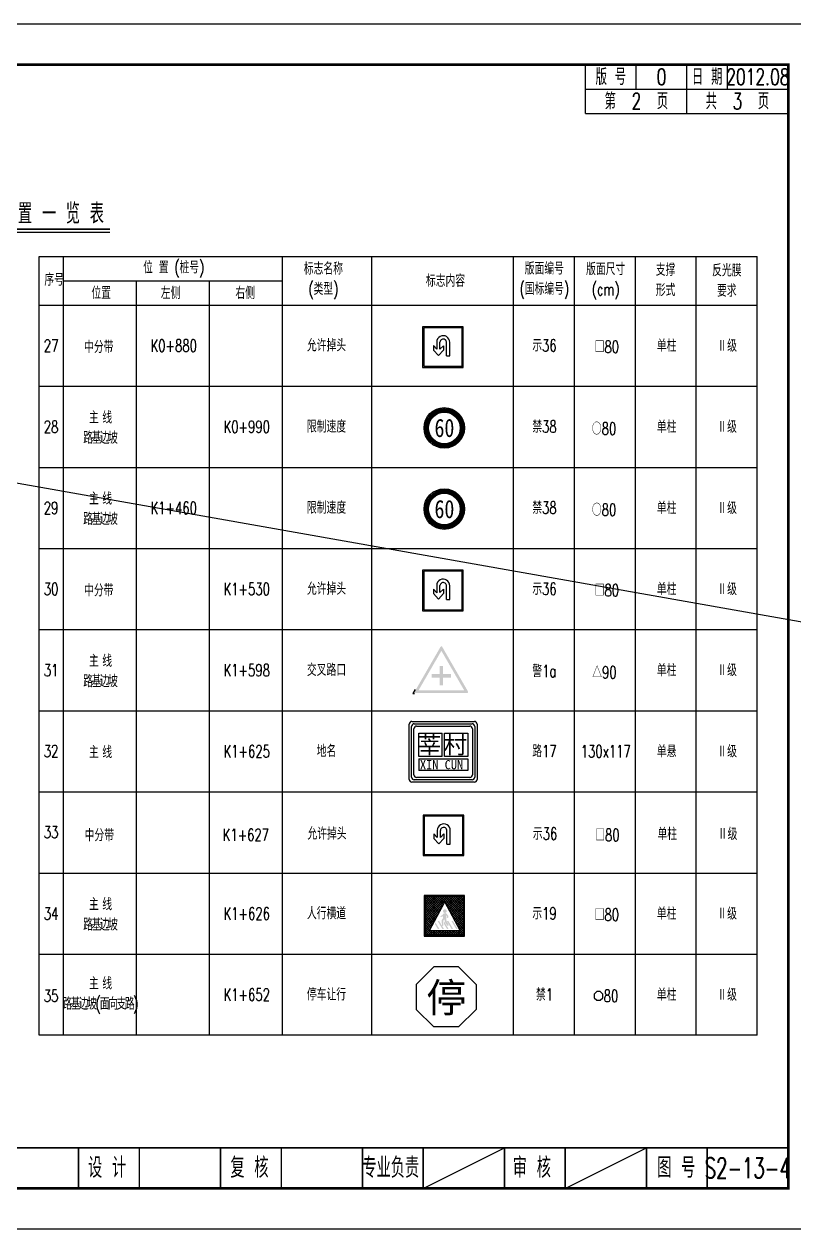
# Model space of a CAD drawing. Extents: x 9922 to 15217, y 1175 to 2938.
# Drawn here: x 13818.8 to 14008.6, y 2641.1 to 2938.1 of the extents above; entities that cross this region are included whole.
import ezdxf
from ezdxf.enums import TextEntityAlignment as Align

# ---------------------------------------------------------------- set-up
doc = ezdxf.new("R2010")
doc.units = 0
doc.header["$LTSCALE"] = 5
doc.layers.get('0').update_dxf_attribs({"linetype": 'CONTINUOUS'})
for name, color, linetype in [('1', 7, 'CONTINUOUS'), ('2', 7, 'CONTINUOUS'), ('J-交通标志', 4, 'CONTINUOUS'), ('交通标志', 7, 'CONTINUOUS'), ('内框', 4, 'CONTINUOUS'), ('图框', 7, 'CONTINUOUS'), ('尺寸标注', 4, 'CONTINUOUS'), ('文字字符', 7, 'CONTINUOUS'), ('文字框', 8, 'CONTINUOUS'), ('文字表格', 7, 'CONTINUOUS'), ('标志', 4, 'CONTINUOUS'), ('标志牌', 7, 'CONTINUOUS'), ('汉字', 7, 'CONTINUOUS'), ('表格线', 7, 'CONTINUOUS')]:
    doc.layers.add(name, color=color, linetype=linetype)
doc.styles.add('ht', font='SIMHEI.TTF', dxfattribs={"width": 0.4})
doc.styles.get("Standard").update_dxf_attribs({"font": 'simplex1.shx', "width": 0.7, "bigfont": 'hztxt.shx'})
doc.styles.add('黑体', font='SIMHEI.TTF')

# ---------------------------------------------------------------- blocks, each defined once
blk = doc.blocks.new('diming3')
at = {"layer": '交通标志', "linetype": 'Continuous'}
for p, q in [((4079.489835704027, 1494.216775774495), (4079.489835704027, 1537.016775774495)), ((4081.289835704027, 1496.016775774495), (4081.289835704027, 1535.216775774495)), ((4081.489835704027, 1539.016775774495), (4129.689835704027, 1539.016775774495)), ((4083.089835704027, 1497.816775774495), (4083.089835704027, 1533.416775774495)), ((4083.289835704027, 1537.216775774495), (4127.889835704027, 1537.216775774495)), ((4085.089835704027, 1535.416775774495), (4126.089835704027, 1535.416775774496)), ((4128.089835704027, 1533.416775774495), (4128.089835704027, 1497.816775774495)), ((4129.889835704027, 1535.216775774495), (4129.889835704027, 1496.016775774495)), ((4131.689835704027, 1537.016775774495), (4131.689835704027, 1494.216775774495)), ((4126.089835704027, 1495.816775774495), (4085.089835704027, 1495.816775774495)), ((4129.689835704027, 1492.216775774495), (4081.489835704027, 1492.216775774495)), ((4127.889835704027, 1494.016775774494), (4083.289835704027, 1494.016775774495))]:
    blk.add_line(p, q, dxfattribs=at)
for centre, start, end in [((4081.489835704027, 1537.016775774495), 90, 180), ((4083.289835704027, 1535.216775774495), 90, 180), ((4085.089835704027, 1533.416775774495), 90, 180), ((4126.089835704027, 1533.416775774495), 0, 90), ((4127.889835704027, 1535.216775774495), 0, 90), ((4129.689835704027, 1537.016775774495), 0, 90), ((4083.289835704027, 1496.016775774495), 180, 270), ((4085.089835704027, 1497.816775774495), 180, 270), ((4126.089835704027, 1497.816775774495), 270, 0), ((4127.889835704027, 1496.016775774495), 270, 0), ((4081.489835704027, 1494.216775774495), 180, 270), ((4129.689835704027, 1494.216775774495), 270, 0)]:
    blk.add_arc(centre, 2, start, end, dxfattribs=at)
at = {"layer": '文字框', "linetype": 'Continuous'}
for p, q in [((4086.689835704027, 1530.016775774495), (4104.689835704027, 1530.016775774495)), ((4086.689835704027, 1512.016775774495), (4086.689835704027, 1530.016775774495)), ((4104.689835704027, 1512.016775774495), (4104.689835704027, 1530.016775774495)), ((4106.489835704027, 1530.016775774495), (4124.489835704027, 1530.016775774495)), ((4106.489835704027, 1512.016775774495), (4106.489835704027, 1530.016775774495)), ((4124.489835704027, 1530.016775774495), (4124.489835704027, 1512.016775774495)), ((4104.689835704027, 1512.016775774495), (4086.689835704027, 1512.016775774495)), ((4086.689835704027, 1510.216775774495), (4086.689835704027, 1501.216775774495)), ((4086.689835704027, 1510.216775774495), (4124.489835704027, 1510.216775774495)), ((4124.489835704027, 1512.016775774495), (4106.489835704027, 1512.016775774495)), ((4124.489835704028, 1510.216775774496), (4124.489835704027, 1501.216775774495)), ((4124.489835704027, 1501.216775774495), (4086.689835704027, 1501.216775774495))]:
    blk.add_line(p, q, dxfattribs=at)
at = {"layer": '汉字', "linetype": 'Continuous', "style": 'ht'}
for s, height, p in [('莘', 13.2, (4086.13735054474, 1514.248073071503)), ('村', 13.2, (4106.021562560826, 1514.248073071503)), ('XIN CUN', 7, (4087.655860195464, 1502.21818507919))]:
    blk.add_text(s, height=height, dxfattribs=at).set_placement(p)
blk = doc.blocks.new('diaotou')
at = {"layer": '文字字符'}
for p, q in [((-6.101562972147349, 24.90228167977193), (-6.101562972147349, 17.82942264034591)), ((-2.883151917896157, 17.87007201178039), (-2.883020566384857, 24.73968419403582)), ((3.457640832747074, 11.20370070532681), (3.457640832747074, 25.02422381270617)), ((6.711840400606434, 11.20370070532681), (6.711840400606434, 24.94293105120596)), ((-9.396435579184526, 21.40650153149227), (-9.396435579184526, 16.85385567003368)), ((-9.396435579184526, 21.40650153149227), (-6.101562972147349, 17.82942264034591)), ((-4.385568606024663, 11.56953308549828), (-9.396435579184526, 16.85385567003368)), ((0.4068361635759175, 16.89450504146771), (-4.385568606024663, 11.56953308549828)), ((-2.883151917896157, 17.87007201178039), (0.4068361635759175, 21.3658521600596)), ((0.4068361635759175, 21.3658521600596), (0.4068361635759175, 16.89450504146771)), ((3.457640832747074, 11.20370070532681), (6.711840400606434, 11.20370070532681))]:
    blk.add_line(p, q, dxfattribs=at)
for points in [[(19.99906267695451, 0), (19.99906267695451, 39.99812535390538), (-19.99906267694996, 39.99812535390538), (-19.99906267695451, 0)], [(18.97822048214357, 1.020842194810484), (18.97822048214357, 38.97728315909444), (-18.97822048213811, 38.97728315909444), (-18.97822048214357, 1.020842194810484)]]:
    blk.add_lwpolyline(points, close=True, dxfattribs=at)
for centre, radius, start, end in [((0.3055199071354764, 24.80244759557445), 6.407860631003816, 358.7437688651758, 179.1072990752227), ((0.2969057422292281, 24.66812610764009), 3.180731344825718, 353.571994391551, 178.7108869535317)]:
    blk.add_arc(centre, radius, start, end, dxfattribs=at)
blk = doc.blocks.new('xiansu')
at = {"layer": '2'}
h = blk.add_hatch(dxfattribs=at)
h.set_pattern_fill('SACNCR', color=0, scale=0.3165740969017776, angle=90, style=0)
h.set_pattern_definition([(135, (-762.3263884412981, -484.6773739296464), (-0.5330468384013991, -0.533046838401399), []), (135, (-762.3263884412981, -484.1443264652835), (-0.5330468384013991, -0.533046838401399), [0, -0.753842068247358])])
h.paths.add_polyline_path([(4182.541192484035, 712.10567746785, 1), (4220.370288563022, 712.10567746785, 1)])
h.paths.add_polyline_path([(4217.114236224997, 712.10567746785, -1), (4185.797244822062, 712.10567746785, -1)], flags=16)
at = {"layer": 'J-交通标志', "color": 0}
blk.add_circle((4201.356715766041, 712.0554861697174), 19.99989881883577, dxfattribs=at)
at = {"layer": '内框', "color": 0}
for radius in [18.91454803949361, 15.65849570146714]:
    blk.add_circle((4201.455740523529, 712.10567746785), radius, dxfattribs=at)
at = {"layer": '标志', "color": 0, "linetype": 'Continuous', "style": '黑体', "width": 0.8}
blk.add_text('60', height=18, dxfattribs=at).set_placement((4201.455740523529, 712.10567746785), align=Align.MIDDLE_CENTER)
blk = doc.blocks.new('shi19')
at = {"layer": '交通标志', "linetype": 'Continuous'}
h = blk.add_hatch(dxfattribs=at)
h.set_pattern_fill('ANSI37', color=256, scale=0.5, style=0)
h.set_pattern_definition([(45, (-464.1133328384785, -103.8755469416377), (-1.122532015133644, 1.122532015133644), []), (135, (-464.1133328384785, -103.8755469416377), (-1.122532015133644, -1.122532015133644), [])])
h.paths.add_polyline_path([(18.97822048214357, 38.97728315909467), (-18.97822048213857, 38.97728315909467), (-18.97822048214312, 1.020842194810484), (18.97822048214357, 1.020842194810484)])
h.paths.add_polyline_path([(15.71383639329088, 5.766368364998926), (-14.54242162388982, 5.766368364998926), (0.5857073847028015, 33.80975351966072)], flags=16)
at = {"layer": '交通标志'}
h = blk.add_hatch(color=256, dxfattribs=at)
h.paths.add_polyline_path([(1.836160501565246, 20.58847870483419, -0.4929227476637501), (1.970290873061458, 20.72228760606663), (2.076939894310271, 20.70815568318653), (2.565357937280169, 19.65339855968773, -0.1007238254279254), (2.620330432586343, 19.4216393705567), (2.650627326235735, 18.47878398035505, 0.1621942034199534), (2.729085324383959, 18.2662980491416), (2.917776557093475, 18.03070313103467, 0.2611518920554956), (3.242580254878703, 17.89923486465091), (3.438166909673782, 17.9240673532961, 0.35844712940653), (3.75052865860016, 18.25525882577881), (3.854769752700122, 19.79067400703184, 0.1784310688526201), (3.738487268062272, 20.18704883763553), (2.019416219258346, 22.50316504891566, 0.1303412639691616), (1.398851494511746, 22.82442671915737, -0.1474758329713976), (-0.2449055131301066, 22.7158494045741), (-1.005172878271878, 22.14060206110503, 0.1588489739255415), (-1.259309431122347, 21.87153053280258), (-1.819096085305318, 20.93264045835826, -0.1462839377959379), (-2.171938827732447, 20.60874323338362), (-3.633570590722229, 19.89882409858114, 0.3964178702814232), (-3.866537863552367, 19.28699716020742), (-3.833565949894364, 19.20701330296993, 0.3898489240704199), (-3.393973236076363, 19.00202382668726), (-1.518296157605619, 19.59688344368328, -0.5300803261006457), (-1.363058288668526, 19.47446749865799), (-1.520033350949234, 17.29129642582734), (-2.448077846672277, 16.15362310387877, 0.1795943290689394), (-2.582305130872101, 15.76029078523948), (-2.445591681188034, 11.11301811325507, 0.2405856666618067), (-1.87969461451712, 10.20551501979776), (-1.447840810921662, 10.16087599677053, 0.280271727344787), (-0.9266248319381702, 11.02374006725108), (-0.9828879812566811, 15.35987785855946, -0.2217645267545478), (-0.7773982108642485, 15.82108423645764), (-0.2336614915052451, 16.29336565716017, -0.6223048171974646), (0.1614403888488596, 16.12718822703732), (0.2178513996623224, 15.17775841386697, 0.1080223328076682), (3.096637760671911, 10.26803993859335, 0.6574011639271888), (4.18131077529506, 11.30651557454826), (2.32831318465287, 14.55735705358961), (1.966744950212615, 15.59583268953907), (2.116227892622192, 18.38468563441006, 0.03699299083988415), (2.111342444553429, 18.47279730840205)])
h.paths.add_polyline_path([(2.378527601272253, 24.76162825737788, 1), (-1.321315143964057, 24.76162825737788, 1)])
h.paths.add_polyline_path([(-5.007378462159977, 14.85796889627704), (-6.575757193841127, 14.85796889627704), (-1.871749774793898, 6.962154756787413), (-0.3033710431127474, 6.962154756787413)])
h.paths.add_polyline_path([(-8.666099587247118, 13.50086014377598), (-9.409385831457257, 12.11591825304708), (-6.338981526834687, 6.962154756787413), (-4.770602795148989, 6.962154756787413)])
h.paths.add_polyline_path([(-0.2949419936021513, 14.64194068297343), (-0.4028103783593906, 12.19976715933285), (2.701842291960929, 6.962154756787413), (4.270221023644353, 6.962154756787413)])
h.paths.add_polyline_path([(4.033438318497247, 14.85796889627659), (2.465059586811549, 14.85796889627704), (7.169067005858778, 6.962154756787413), (8.737445737544476, 6.962154756787413)])
h.paths.add_polyline_path([(8.607044461521582, 14.85796889627704), (7.038665729840432, 14.85796889627704), (11.74267314888584, 6.962154756787413), (13.31105188057154, 6.962154756787413)])
for p, q in [((-14.54242162388982, 5.766368364998925), (0.5857073847028005, 33.80975351966072)), ((15.71383639329088, 5.766368364998925), (0.5857073847028005, 33.80975351966072)), ((-14.54242162388982, 5.766368364998925), (15.71383639329088, 5.766368364998925))]:
    blk.add_line(p, q, dxfattribs=at)
for points in [[(19.99906267695405, 0), (19.99906267695405, 39.99812535390561), (-19.99906267694951, 39.99812535390538), (-19.99906267695405, 0)], [(18.97822048214357, 1.020842194810484), (18.97822048214357, 38.97728315909467), (-18.97822048213857, 38.97728315909467), (-18.97822048214312, 1.020842194810484)]]:
    blk.add_lwpolyline(points, close=True, dxfattribs=at)
blk = doc.blocks.new('shizijia a a')
blk.add_hatch(color=7).paths.add_polyline_path([(8134.427726569629, 1195.759747484561), (8134.427726569629, 1192.95974748456), (8128.427726569629, 1192.95974748456), (8128.427726569629, 1186.95974748456), (8125.62772656963, 1186.95974748456), (8125.62772656963, 1192.95974748456), (8119.627726569628, 1192.95974748456), (8119.62772656963, 1195.759747484561), (8125.62772656963, 1195.759747484561), (8125.62772656963, 1201.759747484561), (8128.427726569629, 1201.759747484561), (8128.427726569629, 1195.759747484561)])
at = {"layer": '1'}
h = blk.add_hatch(color=7, dxfattribs=at)
h.paths.add_polyline_path([(8127.667145291669, 1216.69794115902, 0.5773502691896254), (8126.459378103209, 1216.69794115902), (8106.531073270613, 1182.181104680244, 0.5773502691896583), (8107.134956864842, 1181.13514761318), (8146.991566530036, 1181.13514761318, 0.5773502691896254), (8147.595450124265, 1182.181104680244)])
h.paths.add_polyline_path([(8127.06326169744, 1213.560069957828), (8144.576032153112, 1183.227061747308), (8109.550491241764, 1183.227061747308)], flags=16)
at = {"layer": '尺寸标注', "color": 7, "linetype": 'Continuous'}
for p, q in [((8106.910200293611, 1183.803508128995), (8105.08239968089, 1180.638561448026)), ((8105.08239968089, 1180.638561448026), (8106.243878831028, 1180.638561448026))]:
    blk.add_line(p, q, dxfattribs=at)
blk = doc.blocks.new('series')
at = {"width": 0.75}
for tag, height, p in [('页码', 4, (-35.00000019351683, -18.99999978748997)), ('图名', 5, (-220.0000000007553, -281.9999998736282)), ('图号', 5, (-20.00000000087118, -281.9999997322674))]:
    blk.add_attdef(tag, text='', height=height, dxfattribs=at).set_placement(p, align=Align.MIDDLE_CENTER)
blk = doc.blocks.new('123')
at = {"layer": '图框'}
blk.add_lwpolyline([(10930.15521154882, 1893.643909131336), (10930.15521154882, 2190.643909131336), (10510.15521154882, 2190.643909131336), (10510.15521154882, 1893.643909131336)], close=True, dxfattribs=at)
blk = doc.blocks.new('tingche')
at = {"layer": '2', "linetype": 'Continuous'}
for p, q in [((14717.89453361458, 1579.385943098262), (14707.07061161165, 1568.562021095338)), ((14733.20187090918, 1579.385943098262), (14717.89453361458, 1579.385943098262)), ((14733.20187090918, 1579.385943098262), (14744.0257929121, 1568.562021095338)), ((14707.07061161165, 1568.562021095338), (14707.07061161165, 1553.254683800735)), ((14744.0257929121, 1568.562021095338), (14744.0257929121, 1553.254683800735)), ((14717.89453361458, 1542.430761797811), (14707.07061161165, 1553.254683800735)), ((14733.20187090918, 1542.430761797811), (14744.0257929121, 1553.254683800735)), ((14733.20187090918, 1542.43076179781), (14717.89453361458, 1542.430761797811))]:
    blk.add_line(p, q, dxfattribs=at)
at = {"layer": '标志', "color": 7, "linetype": 'Continuous', "style": '黑体'}
blk.add_text('停', height=18, dxfattribs=at).set_placement((14725.57539592152, 1560.441509098617), align=Align.MIDDLE_CENTER)

msp = doc.modelspace()

# ---------------------------------------------------------------- linework, layer by layer
at = {"layer": '2', "linetype": 'Continuous'}
msp.add_line((13177.19127270127, 2938.109590496886), (14857.19127270127, 2641.109590496886), dxfattribs=at)
msp.add_lwpolyline([(13961.44516842098, 2698.971610853228), (13960.82503630202, 2699.592625158778), (13959.94741324881, 2699.593248958902), (13959.32639894326, 2698.973116839946), (13959.32577514314, 2698.095493786732), (13959.94590726209, 2697.474479481181), (13960.8235303153, 2697.473855681058), (13961.44454462085, 2698.093987800014)], close=True, dxfattribs=at)
at = {"layer": '图框'}
for p, q in [((13957.1912725056, 2916.109590713002), (13957.1912725056, 2928.109590734404)), ((13969.6912725056, 2922.109590705792), (13969.6912725056, 2928.109590698579)), ((13982.1912725056, 2922.109590705792), (13982.1912725056, 2928.109590698579)), ((13992.1912725056, 2922.109590705792), (13992.1912725056, 2928.109590698579)), ((13957.1912725056, 2922.109590705791), (14007.19127250992, 2922.109590705791)), ((13982.1912725056, 2916.109590713003), (13982.1912725056, 2922.109590705792)), ((13957.1912725056, 2916.109590713002), (14007.19127250992, 2916.109590713002)), ((13952.19127270721, 2651.109590731066), (13972.1912727, 2661.109590745687))]:
    msp.add_line(p, q, dxfattribs=at)
at = {"layer": '图框', "linetype": 'Continuous'}
msp.add_line((13917.19127270721, 2651.109590705846), (13937.1912727, 2661.109590720447), dxfattribs=at)
at = {"layer": '图框'}
for points, const_width in [([(14007.19127250151, 2928.109590770462), (13627.19127250174, 2928.10959049642), (13627.19127270127, 2651.109590496886), (14007.19127270081, 2651.109590770696), (14007.19127250127, 2928.109590770229)], 0.7), ([(13627.19127269406, 2661.109590496886), (14007.19127269382, 2661.109590770929)], 0.4), ([(13832.19127270721, 2651.109590652209), (13832.1912727, 2661.109590644724)], 0.4), ([(13847.19127270721, 2651.109590662521), (13847.1912727, 2661.109590655542)], 0.4), ([(13867.19127270721, 2651.109590675503), (13867.1912727, 2661.109590669966)], 0.4), ([(13882.19127270721, 2651.10959068632), (13882.1912727, 2661.109590680783)], 0.4), ([(13902.19127270721, 2651.109590699846), (13902.1912727, 2661.109590695206)], 0.4), ([(13902.19127270721, 2651.109590699846), (13902.1912727, 2661.109590695206)], 0.4), ([(13917.19127270721, 2651.109590710118), (13917.1912727, 2661.109590706023)], 0.4), ([(13937.19127270721, 2651.109590723099), (13937.1912727, 2661.109590720447)], 0.4), ([(13952.19127270721, 2651.1095907345), (13952.1912727, 2661.109590731265)], 0.4), ([(13972.19127270721, 2651.109590747483), (13972.1912727, 2661.109590745687)], 0.4), ([(13987.19127270721, 2651.109590758309), (13987.1912727, 2661.109590756505)], 0.4)]:
    msp.add_lwpolyline(points, dxfattribs=dict(at, const_width=const_width))
at = {"layer": '尺寸标注', "color": 7, "linetype": 'Continuous'}
msp.add_line((13799.02369131735, 2886.83815590692), (13839.94057525622, 2886.83815590692), dxfattribs=at)
at = {"layer": '尺寸标注', "color": 7, "linetype": 'Continuous', "const_width": 0.4}
msp.add_lwpolyline([(13799.02369131735, 2887.558155906921), (13839.94057525622, 2887.558155906921)], dxfattribs=at)
at = {"layer": '文字表格', "linetype": 'Continuous'}
for p, q in [((13828.4759205042, 2688.83815590692), (13828.4759205042, 2880.83815590692)), ((13882.4759205042, 2688.83815590692), (13882.4759205042, 2880.83815590692)), ((13904.4759205042, 2688.83815590692), (13904.4759205042, 2880.83815590692)), ((13939.4759205042, 2688.83815590692), (13939.4759205042, 2880.83815590692)), ((13954.4759205042, 2688.83815590692), (13954.4759205042, 2880.83815590692)), ((13969.4759205042, 2688.83815590692), (13969.4759205042, 2880.83815590692)), ((13984.4759205042, 2688.83815590692), (13984.4759205042, 2880.83815590692)), ((13828.4759205042, 2874.83815590692), (13882.4759205042, 2874.83815590692)), ((13846.4759205042, 2688.83815590692), (13846.4759205042, 2874.83815590692)), ((13864.4759205042, 2688.83815590692), (13864.4759205042, 2874.83815590692)), ((13822.4759205042, 2868.83815590692), (13999.4759205042, 2868.83815590692)), ((13822.4759205042, 2848.83815590692), (13999.4759205042, 2848.83815590692)), ((13822.4759205042, 2828.83815590692), (13999.4759205042, 2828.83815590692))]:
    msp.add_line(p, q, dxfattribs=at)
at = {"layer": '表格线', "color": 1, "linetype": 'Continuous'}
for p, q in [((13822.4759205042, 2880.83815590692), (13999.4759205042, 2880.83815590692)), ((13822.4759205042, 2688.83815590692), (13822.4759205042, 2880.83815590692)), ((13999.4759205042, 2688.83815590692), (13999.4759205042, 2880.83815590692)), ((13999.4759205042, 2688.83815590692), (13822.4759205042, 2688.83815590692))]:
    msp.add_line(p, q, dxfattribs=at)
at = {"layer": '表格线', "linetype": 'Continuous'}
for p, q in [((13822.4759205042, 2808.83815590692), (13999.4759205042, 2808.83815590692)), ((13822.4759205042, 2788.83815590692), (13999.4759205042, 2788.83815590692)), ((13822.4759205042, 2768.83815590692), (13999.4759205042, 2768.83815590692)), ((13822.4759205042, 2748.83815590692), (13999.4759205042, 2748.838155906927)), ((13822.4759205042, 2728.838155906923), (13999.4759205042, 2728.83815590692)), ((13984.4759205042, 2728.83815590692), (13999.4759205042, 2728.83815590692)), ((13822.4759205042, 2708.83815590692), (13999.4759205042, 2708.83815590692))]:
    msp.add_line(p, q, dxfattribs=at)

# ---------------------------------------------------------------- block references
at = {"layer": '2', "linetype": 'Continuous'}
msp.add_blockref('123', (3087.036061152454, 747.4656813655499), dxfattribs=at)
at = {"layer": '2', "linetype": 'Continuous', "xscale": 0.4000000000000909, "yscale": 0.3999999999999773, "zscale": 0.4}
msp.add_blockref('tingche', (8032.622584717745, 2073.927922326351), dxfattribs=at)
at = {"layer": '交通标志', "linetype": 'Continuous', "xscale": 0.2500000000000119, "yscale": 0.2499999999133706, "zscale": 0.25, "rotation": 1.766244230682929e-05}
msp.add_blockref('shi19', (13922.38938231828, 2713.260798185719), dxfattribs=at)
at = {"layer": '图框'}
ref = msp.add_blockref('series', (14017.19127270127, 2938.109590496886), dxfattribs=at)
ref.add_attrib('页码', '第  2  页    共  3  页', dxfattribs={"layer": '0', "height": 4, "width": 0.7}).set_placement((13982.19127250776, 2919.109590709396), align=Align.MIDDLE_CENTER)
ref.add_attrib('图名', '标志设置一览表', dxfattribs={"layer": '0', "height": 5, "width": 0.7}).set_placement((13797.19127270052, 2656.109590623258), align=Align.MIDDLE_CENTER)
ref.add_attrib('图号', 'S2-13-4', dxfattribs={"layer": '0', "height": 5, "width": 0.65}).set_placement((13997.1912727004, 2656.109590764619), align=Align.MIDDLE_CENTER)
at = {"layer": '尺寸标注', "linetype": 'Continuous'}
for name, p, xscale, yscale, zscale in [('diaotou', (13922.03506601328, 2853.491219808961), 0.25, 0.25, 0.25), ('diaotou', (13922.03506601328, 2793.491219808961), 0.25, 0.25, 0.25), ('shizijia a a', (11320.99486079029, 2395.277536432587), 0.3200000000001637, 0.3199999999999363, 0.3200000000000001), ('diming3', (12608.31515775526, 2273.718691788024), 0.319999999999709, 0.3199999999999363, 0.3200000000000001), ('diaotou', (13922.15841717744, 2733.131594349536), 0.25, 0.25, 0.25)]:
    msp.add_blockref(name, p, dxfattribs=dict(at, xscale=xscale, yscale=yscale, zscale=zscale))
at = {"layer": '标志牌', "color": 0, "linetype": 'Continuous', "xscale": 0.25, "yscale": 0.25, "zscale": 0.25}
for p in [(12872.03818037439, 2660.541008375471), (12872.03818037439, 2640.541008375471)]:
    msp.add_blockref('xiansu', p, dxfattribs=at)

# ---------------------------------------------------------------- texts
at = {"layer": '图框', "width": 0.7}
for s, height, p in [('版 号', 4, (13963.4412725056, 2925.109590720098)), ('0', 4, (13975.9412725056, 2925.109590702185)), ('日 期', 4, (13987.1912725056, 2925.109590702185)), ('2012.08', 4, (13999.6912725056, 2925.109590702185)), ('设 计', 5, (13839.23593889875, 2656.204177103746)), ('复 核', 5, (13874.33075624439, 2656.204177127564)), ('专业负责', 5, (13909.18150114363, 2656.204177154272)), ('审 核', 5, (13943.95530617588, 2656.204177179491)), ('图 号', 5, (13979.57447545621, 2656.204177202446))]:
    msp.add_text(s, height=height, dxfattribs=at).set_placement(p, align=Align.MIDDLE_CENTER)
at = {"layer": '文字字符', "width": 0.7}
msp.add_text('标 志 设 置 一 览 表', height=5, dxfattribs=at).set_placement((13819.01448506255, 2888.917619211746), align=Align.CENTER)
at = {"layer": '文字表格', "linetype": 'Continuous', "width": 0.7}
msp.add_text('序号', height=3, dxfattribs=at).set_placement((13823.78086317141, 2873.59946139304))
at = {"layer": '文字表格', "linetype": 'Continuous', "char_height": 3, "attachment_point": 5}
for s, insert, width in [('位 置 (桩号)', (13855.64835200178, 2877.639536297418), 50.26502491257952), ('标志名称\\P(类型)', (13892.56259669249, 2874.83815590692), 19.17335237658062), ('版面编号\\P(国标编号)', (13947.04123769322, 2874.868357724071), 12.76291022556461), ('版面尺寸\\P(cm)', (13962.16087746296, 2874.729523156045), 20.06154185427931), ('支撑\\P形式', (13976.92897391046, 2875.02922010596), 11.97058530845106), ('反光膜\\P要求', (13992.03349659001, 2874.901954512969), 11.44493410411042), ('标志内容', (13922.67241802456, 2874.83815590692), 31.636044166391), ('位置', (13837.78800427233, 2871.83815590692), 13.49865158215971), ('左侧', (13854.90114050638, 2871.83815590692), 17.38318666520991), ('右侧', (13873.28432717159, 2871.83815590692), 17.38318666520991), ('27', (13825.44232743425, 2858.83815590692), 7.659922278709928), ('中分带', (13837.19543109929, 2858.513359934338), 19.17335237658062), ('K0+880', (13855.6675138368, 2858.838155906921), 19.17335237658062), ('允许掉头', (13893.3317094165, 2858.905972551774), 19.17335237658062), ('示36', (13947.0834189573, 2858.895797812153), 12.76291022556461), ('□80', (13962.46441282964, 2858.553047213659), 20.06154185427931), ('单柱', (13977.20889143496, 2858.838155906922), 11.97058530845106), ('Ⅱ级', (13992.10296484838, 2858.838155906921), 11.44493410411042), ('{\\T0.85;主 线\\P路基边坡}', (13837.43926465256, 2838.633069434155), 19.17335237658062), ('28', (13825.44232743425, 2838.83815590692), 7.659922278709928), ('K0+990', (13873.6675138368, 2838.83815590692), 19.17335237658062), ('限制速度', (13893.3317094165, 2838.905972551774), 19.17335237658062), ('禁38', (13947.0834189573, 2838.895797812153), 12.76291022556461), ('○80', (13961.76346072434, 2838.381114579476), 20.06154185427931), ('单柱', (13977.20889143496, 2838.838155906921), 11.97058530845106), ('Ⅱ级', (13992.10296484838, 2838.838155906921), 11.44493410411042), ('{\\T0.85;主 线\\P路基边坡}', (13837.43926465256, 2818.633069434154), 19.17335237658062), ('29', (13825.44232743425, 2818.83815590692), 7.659922278709928), ('K1+460', (13855.6675138368, 2818.83815590692), 19.17335237658062), ('限制速度', (13893.3317094165, 2818.905972551773), 19.17335237658062), ('禁38', (13947.0834189573, 2818.895797812153), 12.76291022556461), ('○80', (13961.76346072433, 2818.381114579475), 20.06154185427931), ('单柱', (13977.20889143495, 2818.838155906921), 11.97058530845106), ('Ⅱ级', (13992.10296484838, 2818.83815590692), 11.44493410411042), ('允许掉头', (13893.3317094165, 2798.905972551773), 19.17335237658062), ('30', (13825.44232743425, 2798.83815590692), 7.659922278709928), ('中分带', (13837.19543109928, 2798.513359934337), 19.17335237658062), ('K1+530', (13873.6675138368, 2798.83815590692), 19.17335237658062), ('示36', (13947.0834189573, 2798.895797812153), 12.76291022556461), ('□80', (13962.46441282964, 2798.553047213658), 20.06154185427931), ('单柱', (13977.20889143496, 2798.838155906921), 11.97058530845106), ('Ⅱ级', (13992.10296484838, 2798.83815590692), 11.44493410411042), ('{\\T0.85;主 线\\P路基边坡}', (13837.43926465256, 2778.633069434154), 19.17335237658062), ('31', (13825.44232743425, 2778.83815590692), 7.659922278709928), ('K1+598', (13873.6675138368, 2778.83815590692), 19.17335237658062), ('交叉路口', (13893.3317094165, 2778.905972551773), 19.17335237658062), ('警1a', (13947.04528676519, 2778.6277392932), 12.76291022556461), ('△90', (13961.84261402369, 2778.300358342209), 20.06154185427931), ('单柱', (13977.20889143496, 2778.838155906921), 11.97058530845106), ('Ⅱ级', (13992.10296484838, 2778.83815590692), 11.44493410411042), ('32', (13825.44232743425, 2758.88892540023), 7.659922278709928), ('{\\T0.85;主 线}', (13837.43926465256, 2758.633069434154), 19.17335237658062), ('K1+625', (13873.6675138368, 2758.83815590692), 19.17335237658062), ('地名', (13893.3317094165, 2758.905972551773), 19.17335237658062), ('路17', (13947.0834189573, 2758.895797812153), 12.76291022556461), ('130x117', (13962.18046348005, 2758.83815590692), 20.06154185427931), ('单悬', (13977.20889143496, 2758.838155906921), 11.97058530845106), ('Ⅱ级', (13992.10296484838, 2758.83815590692), 11.44493410411042), ('33', (13825.44232743425, 2738.927171202216), 7.659922278709928), ('中分带', (13837.31878226345, 2738.153734474912), 19.17335237658062), ('K1+627', (13873.45153576104, 2738.249860304702), 19.17335237658062), ('允许掉头', (13893.45506058067, 2738.546347092348), 19.17335237658062), ('示36', (13947.20677012146, 2738.536172352728), 12.76291022556461), ('□80', (13962.5877639938, 2738.193421754233), 20.06154185427931), ('单柱', (13977.33224259912, 2738.478530447495), 11.97058530845106), ('Ⅱ级', (13992.22631601254, 2738.478530447495), 11.44493410411042), ('{\\T0.85;主 线\\P路基边坡}', (13837.43926465256, 2718.633069434154), 19.17335237658062), ('人行横道', (13893.3317094165, 2718.905972551773), 19.17335237658062), ('单柱', (13977.20889143496, 2718.838155906921), 11.97058530845106), ('Ⅱ级', (13992.10296484838, 2718.838155906921), 11.44493410411042), ('34', (13825.44232743425, 2718.83815590692), 7.659922278709928), ('K1+626', (13873.6675138368, 2718.83815590692), 19.17335237658062), ('示19', (13947.0834189573, 2718.895797812153), 12.76291022556461), ('□80', (13962.46441282964, 2718.553047213658), 20.06154185427931), ('{\\T0.85;主 线\\P路基边坡(面向支路)}', (13837.43926465256, 2698.633069434152), 19.17335237658062), ('35', (13825.44232743426, 2698.579202159755), 7.659922278709928), ('K1+652', (13873.6675138368, 2698.838155906918), 19.17335237658062), ('停车让行', (13893.3317094165, 2698.90597255177), 19.17335237658062), ('禁1', (13947.0834189573, 2698.89579781215), 12.76291022556461), ('80', (13963.45974050695, 2698.553047213656), 20.06154185427931), ('单柱', (13977.20889143496, 2698.838155906919), 11.97058530845106), ('Ⅱ级', (13992.10296484838, 2698.838155906918), 11.44493410411042)]:
    msp.add_mtext(s, dxfattribs=dict(at, insert=insert, width=width))

doc.saveas('drawing.dxf')
